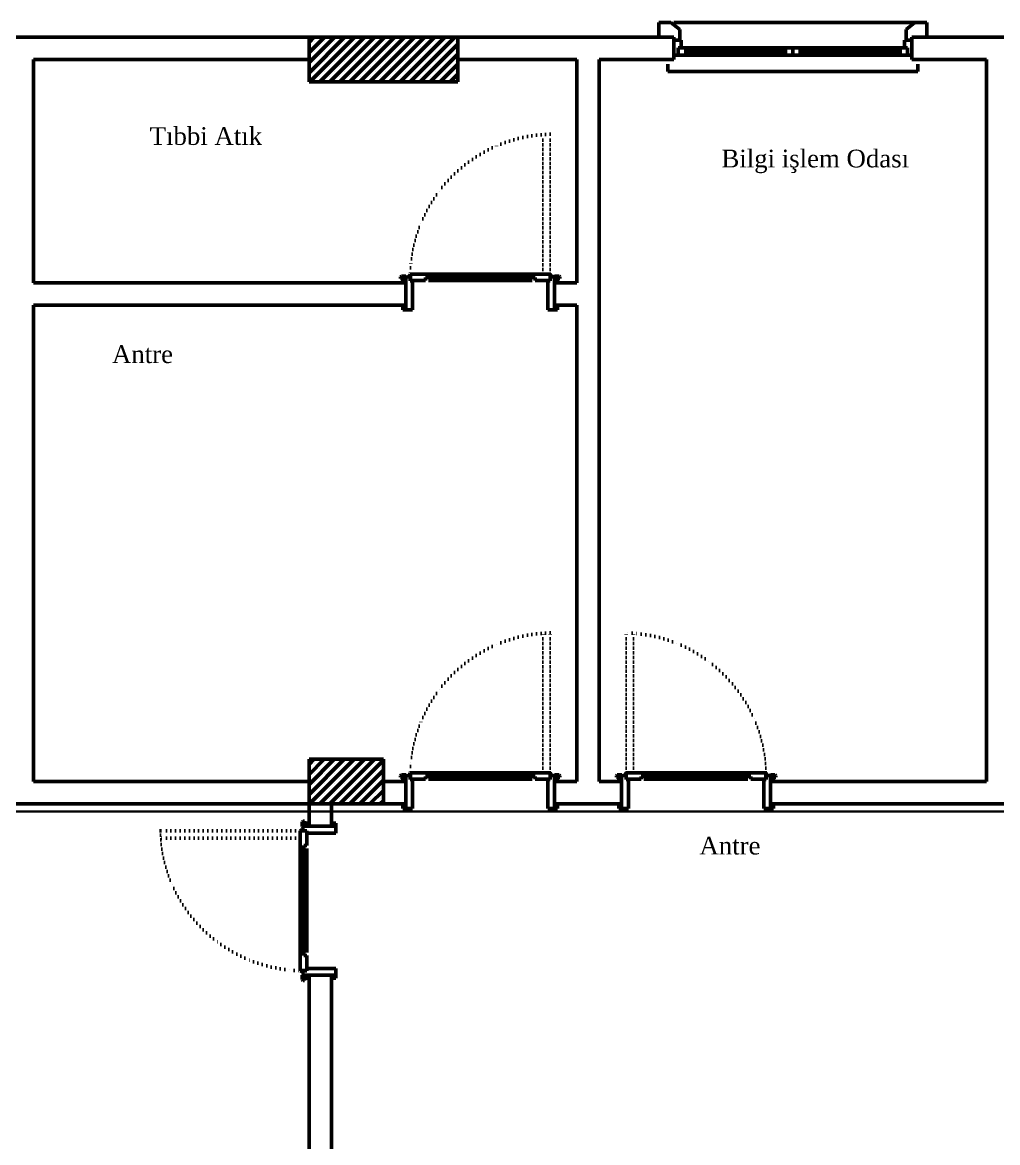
# Model space of a CAD drawing. Header units: millimetres. Extents: x 2046 to 14753, y 2361 to 29276.
# Drawn here: x 4107 to 4762, y 12893 to 13646 of the extents above; entities that cross this region are included whole.
import ezdxf

# ---------------------------------------------------------------- set-up
doc = ezdxf.new("R2010")
doc.units = ezdxf.units.MM
doc.linetypes.add('ACAD_ISO07W100', pattern=[3, 0, -3])
doc.linetypes.add('CONTINOUS', pattern=[0])
doc.layers.add('2A - CCTV CAT6 KABLO', color=4, linetype='CONTINOUS', lineweight=35)
doc.layers.add('A.O. DUVAR', color=7, linetype='Continuous', lineweight=50)
doc.styles.add('A.O. MALZEME', font='times.ttf', dxfattribs={"height": 10})

msp = doc.modelspace()

# ---------------------------------------------------------------- linework, layer by layer
at = {"layer": '2A - CCTV CAT6 KABLO'}
msp.add_lwpolyline([(4807.019, 13115.859), (3739.96, 13115.859), (3734.96, 13115.859), (3734.96, 12826.141), (3726.023, 12826.141)], dxfattribs=at)
at = {"layer": 'A.O. DUVAR', "ltscale": 100}
for p, q in [((4542.945, 13645.858), (4534.96, 13645.858)), ((4534.96, 13645.858), (4534.96, 13635.858)), ((4542.945, 13645.858), (4534.96, 13645.858)), ((4534.96, 13645.858), (4534.96, 13635.858)), ((4548.96, 13641.06), (4542.945, 13645.858)), ((4548.96, 13641.06), (4542.945, 13645.858)), ((4700.96, 13641.06), (4706.974, 13645.858)), ((4700.96, 13641.06), (4706.974, 13645.858)), ((4706.974, 13645.858), (4714.96, 13645.858)), ((4706.974, 13645.858), (4714.96, 13645.858)), ((4714.96, 13645.858), (4714.96, 13635.858)), ((4714.96, 13645.858), (4714.96, 13635.858)), ((4534.96, 13635.858), (4544.96, 13635.858)), ((4534.96, 13635.858), (4544.96, 13635.858)), ((4544.96, 13635.858), (4544.96, 13633.858)), ((4544.96, 13635.858), (4544.96, 13633.858)), ((4548.96, 13633.858), (4548.96, 13641.06)), ((4548.96, 13633.858), (4548.96, 13641.06)), ((4700.96, 13633.858), (4700.96, 13641.06)), ((4700.96, 13633.858), (4700.96, 13641.06)), ((4714.96, 13635.858), (4704.96, 13635.858)), ((4704.96, 13635.858), (4704.96, 13633.858)), ((4714.96, 13635.858), (4704.96, 13635.858)), ((4704.96, 13635.858), (4704.96, 13633.858)), ((4544.96, 13633.858), (4548.96, 13633.858)), ((4544.96, 13633.858), (4548.96, 13633.858)), ((4704.96, 13633.858), (4700.96, 13633.858)), ((4704.96, 13633.858), (4700.96, 13633.858))]:
    msp.add_line(p, q, dxfattribs=at)
at = {"layer": 'A.O. DUVAR'}
for p, q in [((4544.945, 13645.858), (4706.974, 13645.858)), ((4544.945, 13645.858), (4706.974, 13645.858)), ((3769.96, 13635.858), (4299.96, 13635.858)), ((4299.96, 13635.858), (4399.96, 13635.858)), ((4299.96, 13605.858), (4299.96, 13635.858)), ((4299.96, 13635.858), (4299.96, 13620.858)), ((4399.96, 13635.858), (4399.96, 13605.858)), ((4399.96, 13620.858), (4399.96, 13635.858)), ((4399.96, 13635.858), (4544.96, 13635.858)), ((4544.96, 13635.858), (4544.96, 13620.858)), ((4704.96, 13620.858), (4704.96, 13635.858)), ((4704.96, 13635.858), (5039.96, 13635.858)), ((4549.96, 13633.858), (4544.96, 13633.858)), ((4544.96, 13633.858), (4544.96, 13623.858)), ((4549.96, 13633.858), (4544.96, 13633.858)), ((4544.96, 13633.858), (4544.96, 13623.858)), ((4547.96, 13623.858), (4547.96, 13628.858)), ((4547.96, 13628.858), (4549.96, 13628.858)), ((4552.96, 13628.858), (4547.96, 13628.858)), ((4547.96, 13628.858), (4547.96, 13623.858)), ((4547.96, 13623.858), (4547.96, 13628.858)), ((4547.96, 13628.858), (4549.96, 13628.858)), ((4552.96, 13628.858), (4547.96, 13628.858)), ((4547.96, 13628.858), (4547.96, 13623.858)), ((4549.96, 13628.858), (4549.96, 13633.858)), ((4549.96, 13628.858), (4549.96, 13633.858)), ((4619.96, 13628.858), (4552.96, 13628.858)), ((4552.96, 13623.858), (4552.96, 13628.858)), ((4619.96, 13628.858), (4552.96, 13628.858)), ((4552.96, 13623.858), (4552.96, 13628.858)), ((4552.96, 13627.358), (4619.96, 13627.358)), ((4552.96, 13627.358), (4619.96, 13627.358)), ((4624.96, 13628.858), (4619.96, 13628.858)), ((4619.96, 13628.858), (4619.96, 13623.858)), ((4624.96, 13628.858), (4619.96, 13628.858)), ((4619.96, 13628.858), (4619.96, 13623.858)), ((4624.96, 13623.858), (4624.96, 13628.858)), ((4624.96, 13623.858), (4624.96, 13628.858)), ((4624.96, 13628.858), (4629.96, 13628.858)), ((4624.96, 13623.858), (4624.96, 13628.858)), ((4624.96, 13623.858), (4624.96, 13628.858)), ((4624.96, 13628.858), (4629.96, 13628.858)), ((4629.96, 13628.858), (4629.96, 13623.858)), ((4629.96, 13628.858), (4696.96, 13628.858)), ((4629.96, 13628.858), (4629.96, 13623.858)), ((4629.96, 13628.858), (4696.96, 13628.858)), ((4696.96, 13627.358), (4629.96, 13627.358)), ((4696.96, 13627.358), (4629.96, 13627.358)), ((4696.96, 13623.858), (4696.96, 13628.858)), ((4696.96, 13628.858), (4701.96, 13628.858)), ((4696.96, 13623.858), (4696.96, 13628.858)), ((4696.96, 13628.858), (4701.96, 13628.858)), ((4699.96, 13633.858), (4704.96, 13633.858)), ((4699.96, 13628.858), (4699.96, 13633.858)), ((4699.96, 13633.858), (4704.96, 13633.858)), ((4699.96, 13628.858), (4699.96, 13633.858)), ((4701.96, 13628.858), (4699.96, 13628.858)), ((4701.96, 13628.858), (4699.96, 13628.858)), ((4701.96, 13623.858), (4701.96, 13628.858)), ((4701.96, 13628.858), (4701.96, 13623.858)), ((4701.96, 13623.858), (4701.96, 13628.858)), ((4701.96, 13628.858), (4701.96, 13623.858)), ((4704.96, 13633.858), (4704.96, 13623.858)), ((4704.96, 13633.858), (4704.96, 13623.858)), ((4299.96, 13620.858), (4114.96, 13620.858)), ((4114.96, 13620.858), (4114.96, 13470.858)), ((4479.96, 13620.858), (4399.96, 13620.858)), ((4479.96, 13470.857), (4479.96, 13620.858)), ((4494.96, 13620.858), (4494.959, 13135.86)), ((4544.96, 13620.858), (4494.96, 13620.858)), ((4544.96, 13623.858), (4547.96, 13623.858)), ((4544.96, 13623.858), (4547.96, 13623.858)), ((4547.96, 13623.858), (4552.96, 13623.858)), ((4547.96, 13623.858), (4552.96, 13623.858)), ((4552.96, 13626.358), (4619.96, 13626.358)), ((4552.96, 13626.358), (4619.96, 13626.358)), ((4552.96, 13625.358), (4619.96, 13625.358)), ((4552.96, 13625.358), (4619.96, 13625.358)), ((4552.96, 13623.858), (4619.96, 13623.858)), ((4552.96, 13623.858), (4619.96, 13623.858)), ((4619.96, 13623.858), (4624.96, 13623.858)), ((4619.96, 13623.858), (4624.96, 13623.858)), ((4629.96, 13623.858), (4624.96, 13623.858)), ((4629.96, 13623.858), (4624.96, 13623.858)), ((4696.96, 13626.358), (4629.96, 13626.358)), ((4696.96, 13626.358), (4629.96, 13626.358)), ((4696.96, 13625.358), (4629.96, 13625.358)), ((4696.96, 13625.358), (4629.96, 13625.358)), ((4696.96, 13623.858), (4629.96, 13623.858)), ((4696.96, 13623.858), (4629.96, 13623.858)), ((4701.96, 13623.858), (4696.96, 13623.858)), ((4701.96, 13623.858), (4696.96, 13623.858)), ((4704.96, 13623.858), (4701.96, 13623.858)), ((4704.96, 13623.858), (4701.96, 13623.858)), ((4754.959, 13620.858), (4704.96, 13620.858)), ((4754.959, 13135.859), (4754.959, 13620.858)), ((4540.96, 13617.858), (4540.96, 13612.858)), ((4540.96, 13617.858), (4540.96, 13612.858)), ((4540.96, 13612.858), (4708.96, 13612.858)), ((4540.96, 13612.858), (4708.96, 13612.858)), ((4708.96, 13612.858), (4708.96, 13617.858)), ((4708.96, 13612.858), (4708.96, 13617.858)), ((4399.96, 13605.858), (4299.96, 13605.858)), ((4367.456, 13475.919), (4367.956, 13476.785)), ((4367.956, 13476.785), (4462.008, 13476.785)), ((4462.008, 13476.785), (4462.508, 13475.919)), ((4114.96, 13470.858), (4364.96, 13470.857)), ((4361.479, 13474.857), (4361.979, 13475.357)), ((4361.479, 13473.907), (4361.479, 13474.857)), ((4365.479, 13473.907), (4361.479, 13473.907)), ((4361.979, 13475.357), (4364.979, 13475.357)), ((4364.956, 13473.857), (4362.956, 13473.857)), ((4362.956, 13473.857), (4362.956, 13470.857)), ((4362.956, 13470.857), (4364.956, 13470.857)), ((4364.956, 13473.857), (4364.956, 13470.857)), ((4365.979, 13473.857), (4364.956, 13473.857)), ((4364.956, 13470.857), (4364.956, 13455.857)), ((4364.96, 13470.857), (4364.96, 13455.857)), ((4364.979, 13475.357), (4365.479, 13474.857)), ((4365.479, 13474.857), (4365.479, 13473.907)), ((4366.479, 13475.357), (4365.979, 13474.857)), ((4365.979, 13474.857), (4365.979, 13473.857)), ((4367.956, 13475.357), (4366.479, 13475.357)), ((4367.456, 13475.419), (4367.456, 13475.919)), ((4367.456, 13475.419), (4368.141, 13475.418)), ((4367.956, 13472.357), (4367.956, 13475.357)), ((4369.456, 13472.357), (4367.956, 13472.357)), ((4368.141, 13475.418), (4368.141, 13472.419)), ((4378.141, 13472.419), (4368.141, 13472.419)), ((4369.456, 13452.857), (4369.456, 13472.357)), ((4451.956, 13474.419), (4378.141, 13474.419)), ((4378.141, 13472.419), (4378.141, 13474.419)), ((4449.956, 13472.419), (4380.141, 13472.419)), ((4451.956, 13472.423), (4451.956, 13474.419)), ((4458.956, 13472.419), (4451.956, 13472.419)), ((4461.883, 13472.418), (4458.956, 13472.419)), ((4460.456, 13452.857), (4460.456, 13472.357)), ((4460.456, 13472.357), (4461.956, 13472.357)), ((4462.508, 13475.419), (4461.883, 13475.419)), ((4461.883, 13472.418), (4461.883, 13475.419)), ((4461.956, 13475.357), (4463.508, 13475.357)), ((4461.956, 13472.357), (4461.956, 13475.357)), ((4462.508, 13475.919), (4462.508, 13475.419)), ((4463.508, 13475.357), (4464.008, 13474.857)), ((4464.008, 13474.857), (4464.008, 13473.857)), ((4464.008, 13473.857), (4464.956, 13473.857)), ((4464.934, 13475.357), (4464.434, 13474.857)), ((4464.434, 13474.857), (4464.434, 13473.907)), ((4464.434, 13473.907), (4468.434, 13473.907)), ((4467.934, 13475.357), (4464.934, 13475.357)), ((4464.956, 13473.857), (4466.956, 13473.857)), ((4464.956, 13473.857), (4464.956, 13470.857)), ((4464.956, 13470.857), (4464.956, 13455.857)), ((4466.956, 13470.857), (4464.956, 13470.857)), ((4464.96, 13470.857), (4479.96, 13470.857)), ((4464.96, 13455.857), (4464.96, 13470.857)), ((4466.956, 13473.857), (4466.956, 13470.857)), ((4468.434, 13474.857), (4467.934, 13475.357)), ((4468.434, 13473.907), (4468.434, 13474.857)), ((4364.96, 13455.857), (4114.96, 13455.858)), ((4114.96, 13455.858), (4114.96, 13135.858)), ((4362.956, 13452.857), (4362.956, 13455.857)), ((4362.956, 13455.857), (4364.956, 13455.857)), ((4364.956, 13455.857), (4364.956, 13452.857)), ((4466.956, 13455.857), (4464.956, 13455.857)), ((4464.956, 13455.857), (4464.956, 13452.857)), ((4479.96, 13455.857), (4464.96, 13455.857)), ((4466.956, 13452.857), (4466.956, 13455.857)), ((4479.959, 13135.86), (4479.96, 13455.857)), ((4364.956, 13452.857), (4362.956, 13452.857)), ((4364.956, 13452.857), (4369.456, 13452.857)), ((4464.956, 13452.857), (4460.456, 13452.857)), ((4464.956, 13452.857), (4466.956, 13452.857)), ((4299.96, 13120.858), (4299.96, 13150.858)), ((4299.96, 13150.858), (4349.96, 13150.858)), ((4349.96, 13150.858), (4349.96, 13120.858)), ((4361.479, 13139.86), (4361.979, 13140.36)), ((4361.479, 13138.91), (4361.479, 13139.86)), ((4365.479, 13138.91), (4361.479, 13138.91)), ((4361.979, 13140.36), (4364.979, 13140.36)), ((4364.956, 13138.86), (4362.956, 13138.86)), ((4362.956, 13138.86), (4362.956, 13135.86)), ((4364.956, 13138.86), (4364.956, 13135.86)), ((4365.979, 13138.86), (4364.956, 13138.86)), ((4364.979, 13140.36), (4365.479, 13139.86)), ((4365.479, 13139.86), (4365.479, 13138.91)), ((4366.479, 13140.36), (4365.979, 13139.86)), ((4365.979, 13139.86), (4365.979, 13138.86)), ((4367.956, 13140.36), (4366.479, 13140.36)), ((4367.456, 13140.922), (4367.956, 13141.788)), ((4367.456, 13140.422), (4367.456, 13140.922)), ((4367.456, 13140.422), (4368.141, 13140.421)), ((4367.956, 13141.788), (4462.008, 13141.788)), ((4367.956, 13137.36), (4367.956, 13140.36)), ((4368.141, 13140.421), (4368.141, 13137.422)), ((4451.956, 13139.422), (4378.141, 13139.422)), ((4378.141, 13137.422), (4378.141, 13139.422)), ((4451.956, 13137.426), (4451.956, 13139.422)), ((4462.508, 13140.422), (4461.883, 13140.422)), ((4461.883, 13137.421), (4461.883, 13140.422)), ((4461.956, 13140.36), (4463.508, 13140.36)), ((4461.956, 13137.36), (4461.956, 13140.36)), ((4462.008, 13141.788), (4462.508, 13140.922)), ((4462.508, 13140.922), (4462.508, 13140.422)), ((4463.508, 13140.36), (4464.008, 13139.86)), ((4464.008, 13139.86), (4464.008, 13138.86)), ((4464.008, 13138.86), (4464.956, 13138.86)), ((4464.934, 13140.36), (4464.434, 13139.86)), ((4464.434, 13139.86), (4464.434, 13138.91)), ((4464.434, 13138.91), (4468.434, 13138.91)), ((4467.934, 13140.36), (4464.934, 13140.36)), ((4464.956, 13138.86), (4466.956, 13138.86)), ((4464.956, 13138.86), (4464.956, 13135.86)), ((4466.956, 13138.86), (4466.956, 13135.86)), ((4468.434, 13139.86), (4467.934, 13140.36)), ((4468.434, 13138.91), (4468.434, 13139.86)), ((4506.481, 13139.86), (4506.981, 13140.36)), ((4506.481, 13138.91), (4506.481, 13139.86)), ((4510.481, 13138.91), (4506.481, 13138.91)), ((4506.981, 13140.36), (4509.981, 13140.36)), ((4509.959, 13138.86), (4507.959, 13138.86)), ((4507.959, 13138.86), (4507.959, 13135.86)), ((4510.906, 13138.86), (4509.959, 13138.86)), ((4509.959, 13138.86), (4509.959, 13135.86)), ((4509.981, 13140.36), (4510.481, 13139.86)), ((4510.481, 13139.86), (4510.481, 13138.91)), ((4511.406, 13140.36), (4510.906, 13139.86)), ((4510.906, 13139.86), (4510.906, 13138.86)), ((4512.959, 13140.36), (4511.406, 13140.36)), ((4512.906, 13141.788), (4512.406, 13140.922)), ((4512.406, 13140.922), (4512.406, 13140.422)), ((4512.406, 13140.422), (4513.031, 13140.422)), ((4606.959, 13141.788), (4512.906, 13141.788)), ((4512.959, 13137.36), (4512.959, 13140.36)), ((4513.031, 13137.421), (4513.031, 13140.422)), ((4522.959, 13139.422), (4596.774, 13139.422)), ((4522.959, 13137.426), (4522.959, 13139.422)), ((4596.774, 13137.422), (4596.774, 13139.422)), ((4607.459, 13140.422), (4606.774, 13140.421)), ((4606.774, 13140.421), (4606.774, 13137.422)), ((4607.459, 13140.922), (4606.959, 13141.788)), ((4606.959, 13137.36), (4606.959, 13140.36)), ((4606.959, 13140.36), (4608.436, 13140.36)), ((4607.459, 13140.422), (4607.459, 13140.922)), ((4608.436, 13140.36), (4608.936, 13139.86)), ((4608.936, 13139.86), (4608.936, 13138.86)), ((4608.936, 13138.86), (4609.959, 13138.86)), ((4609.936, 13140.36), (4609.436, 13139.86)), ((4609.436, 13139.86), (4609.436, 13138.91)), ((4609.436, 13138.91), (4613.436, 13138.91)), ((4612.936, 13140.36), (4609.936, 13140.36)), ((4609.959, 13138.86), (4609.959, 13135.86)), ((4609.959, 13138.86), (4611.959, 13138.86)), ((4611.959, 13138.86), (4611.959, 13135.86)), ((4613.436, 13139.86), (4612.936, 13140.36)), ((4613.436, 13138.91), (4613.436, 13139.86)), ((4114.96, 13135.858), (4299.96, 13135.858)), ((4299.96, 13135.858), (4299.96, 13120.858)), ((4349.96, 13120.858), (4349.96, 13135.858)), ((4349.96, 13135.858), (4364.956, 13135.858)), ((4362.956, 13135.86), (4364.956, 13135.86)), ((4364.956, 13135.86), (4364.956, 13120.86)), ((4364.956, 13135.858), (4364.956, 13120.858)), ((4369.456, 13137.36), (4367.956, 13137.36)), ((4378.141, 13137.422), (4368.141, 13137.422)), ((4369.456, 13117.86), (4369.456, 13137.36)), ((4449.956, 13137.422), (4380.141, 13137.422)), ((4458.956, 13137.422), (4451.956, 13137.422)), ((4461.883, 13137.421), (4458.956, 13137.422)), ((4460.456, 13117.86), (4460.456, 13137.36)), ((4460.456, 13137.36), (4461.956, 13137.36)), ((4464.956, 13135.86), (4464.956, 13120.86)), ((4466.956, 13135.86), (4464.956, 13135.86)), ((4464.956, 13120.86), (4464.956, 13135.86)), ((4464.956, 13135.86), (4479.959, 13135.86)), ((4494.959, 13135.86), (4509.959, 13135.86)), ((4507.959, 13135.86), (4509.959, 13135.86)), ((4509.959, 13135.86), (4509.959, 13120.86)), ((4509.959, 13135.86), (4509.959, 13120.86)), ((4514.459, 13137.36), (4512.959, 13137.36)), ((4513.031, 13137.421), (4515.959, 13137.422)), ((4514.459, 13117.86), (4514.459, 13137.36)), ((4515.959, 13137.422), (4522.959, 13137.422)), ((4524.959, 13137.422), (4594.774, 13137.422)), ((4596.774, 13137.422), (4606.774, 13137.422)), ((4605.459, 13117.86), (4605.459, 13137.36)), ((4605.459, 13137.36), (4606.959, 13137.36)), ((4609.959, 13135.86), (4609.959, 13120.86)), ((4611.959, 13135.86), (4609.959, 13135.86)), ((4609.959, 13120.86), (4609.959, 13135.86)), ((4609.959, 13135.86), (4754.959, 13135.859)), ((4299.96, 13120.858), (4084.96, 13120.858)), ((4349.96, 13120.858), (4299.96, 13120.858)), ((4299.96, 13120.858), (4314.96, 13120.858)), ((4299.96, 13105.858), (4299.96, 13120.858)), ((4314.96, 13120.858), (4314.96, 13105.858)), ((4364.956, 13120.858), (4349.96, 13120.858)), ((4362.956, 13117.86), (4362.956, 13120.86)), ((4362.956, 13120.86), (4364.956, 13120.86)), ((4364.956, 13117.86), (4362.956, 13117.86)), ((4364.956, 13120.86), (4364.956, 13117.86)), ((4364.956, 13117.86), (4369.456, 13117.86)), ((4464.956, 13117.86), (4460.456, 13117.86)), ((4466.956, 13120.86), (4464.956, 13120.86)), ((4464.956, 13120.86), (4464.956, 13117.86)), ((4509.959, 13120.86), (4464.956, 13120.86)), ((4464.956, 13117.86), (4466.956, 13117.86)), ((4466.956, 13120.86), (4509.959, 13120.86)), ((4466.956, 13117.86), (4466.956, 13120.86)), ((4507.959, 13117.86), (4507.959, 13120.86)), ((4507.959, 13120.86), (4509.959, 13120.86)), ((4509.959, 13117.86), (4507.959, 13117.86)), ((4509.959, 13120.86), (4509.959, 13117.86)), ((4509.959, 13117.86), (4514.459, 13117.86)), ((4609.959, 13117.86), (4605.459, 13117.86)), ((4611.959, 13120.86), (4609.959, 13120.86)), ((4609.959, 13120.86), (4609.959, 13117.86)), ((4784.959, 13120.859), (4609.959, 13120.86)), ((4609.959, 13117.86), (4611.959, 13117.86)), ((4611.959, 13117.86), (4611.959, 13120.86)), ((4295.96, 13109.336), (4295.46, 13108.836)), ((4295.46, 13108.836), (4295.46, 13105.836)), ((4296.91, 13109.336), (4295.96, 13109.336)), ((4296.91, 13105.336), (4296.91, 13109.336)), ((4296.96, 13105.858), (4296.96, 13107.858)), ((4296.96, 13107.858), (4299.96, 13107.858)), ((4299.96, 13107.858), (4299.96, 13105.858)), ((4317.96, 13107.858), (4314.96, 13107.858)), ((4314.96, 13107.858), (4314.96, 13105.858)), ((4317.96, 13105.858), (4317.96, 13107.858)), ((4294.033, 13102.911), (4294.899, 13103.411)), ((4294.033, 13008.858), (4294.033, 13102.911)), ((4294.899, 13103.411), (4295.399, 13103.411)), ((4295.399, 13103.411), (4295.399, 13102.786)), ((4298.399, 13102.786), (4295.399, 13102.786)), ((4295.46, 13105.836), (4295.96, 13105.336)), ((4295.46, 13104.411), (4295.96, 13104.911)), ((4295.46, 13102.858), (4295.46, 13104.411)), ((4298.46, 13102.858), (4295.46, 13102.858)), ((4295.96, 13105.336), (4296.91, 13105.336)), ((4295.96, 13104.911), (4296.96, 13104.911)), ((4296.96, 13104.911), (4296.96, 13105.858)), ((4296.96, 13105.858), (4299.96, 13105.858)), ((4298.399, 13102.786), (4298.399, 13099.858)), ((4298.46, 13101.358), (4298.46, 13102.858)), ((4317.96, 13101.358), (4298.46, 13101.358)), ((4299.96, 13105.858), (4314.96, 13105.858)), ((4314.96, 13105.858), (4299.96, 13105.858)), ((4314.96, 13105.858), (4317.96, 13105.858)), ((4317.96, 13105.858), (4317.96, 13101.358)), ((4296.399, 13092.858), (4296.399, 13019.043)), ((4298.395, 13092.858), (4296.399, 13092.858)), ((4298.399, 13099.858), (4298.399, 13092.858)), ((4298.399, 13090.858), (4298.399, 13021.043)), ((4298.399, 13019.043), (4296.399, 13019.043)), ((4298.399, 13019.043), (4298.399, 13009.043)), ((4317.96, 13010.358), (4298.46, 13010.358)), ((4298.46, 13010.358), (4298.46, 13008.858)), ((4317.96, 13005.858), (4317.96, 13010.358)), ((4294.899, 13008.358), (4294.033, 13008.858)), ((4295.399, 13008.358), (4294.899, 13008.358)), ((4295.399, 13008.358), (4295.4, 13009.043)), ((4295.4, 13009.043), (4298.399, 13009.043)), ((4298.46, 13008.858), (4295.46, 13008.858)), ((4295.46, 13008.858), (4295.46, 13007.381)), ((4295.46, 13007.381), (4295.96, 13006.881)), ((4295.46, 13005.881), (4295.96, 13006.381)), ((4295.46, 13002.881), (4295.46, 13005.881)), ((4295.96, 13002.381), (4295.46, 13002.881)), ((4295.96, 13006.881), (4296.96, 13006.881)), ((4295.96, 13006.381), (4296.91, 13006.381)), ((4296.91, 13006.381), (4296.91, 13002.381)), ((4296.96, 13006.881), (4296.96, 13005.858)), ((4299.96, 13005.858), (4296.96, 13005.858)), ((4296.96, 13005.858), (4299.96, 13005.858)), ((4296.96, 13005.858), (4296.96, 13003.858)), ((4296.96, 13003.858), (4299.96, 13003.858)), ((4299.96, 13005.858), (4314.96, 13005.858)), ((4299.96, 13003.858), (4299.96, 13005.858)), ((4299.96, 13005.858), (4314.96, 13005.858)), ((4299.96, 12800.858), (4299.96, 13005.858)), ((4314.96, 13003.858), (4314.96, 13005.858)), ((4314.96, 13005.858), (4317.96, 13005.858)), ((4314.96, 13005.858), (4314.96, 12970.858)), ((4317.96, 13003.858), (4314.96, 13003.858)), ((4317.96, 13005.858), (4317.96, 13003.858)), ((4296.91, 13002.381), (4295.96, 13002.381)), ((4314.96, 12970.858), (4314.96, 12800.858))]:
    msp.add_line(p, q, dxfattribs=at)
at = {"layer": 'A.O. DUVAR', "linetype": 'Continuous', "ltscale": 10}
for p, q in [((4299.96, 13632.296), (4303.523, 13635.858)), ((4299.96, 13625.561), (4310.258, 13635.858)), ((4299.96, 13618.826), (4316.993, 13635.858)), ((4299.96, 13612.09), (4323.728, 13635.858)), ((4300.463, 13605.858), (4330.463, 13635.858)), ((4307.199, 13605.858), (4337.199, 13635.858)), ((4313.934, 13605.858), (4343.934, 13635.858)), ((4320.669, 13605.858), (4350.669, 13635.858)), ((4327.404, 13605.858), (4357.404, 13635.858)), ((4334.139, 13605.858), (4364.139, 13635.858)), ((4340.875, 13605.858), (4370.875, 13635.858)), ((4347.61, 13605.858), (4377.61, 13635.858)), ((4354.345, 13605.858), (4384.345, 13635.858)), ((4361.08, 13605.858), (4391.08, 13635.858)), ((4367.815, 13605.858), (4397.815, 13635.858)), ((4300.549, 13629.517), (4300.549, 13629.517)), ((4303.917, 13632.885), (4303.917, 13632.885)), ((4307.285, 13629.517), (4307.285, 13629.517)), ((4310.652, 13632.885), (4310.652, 13632.885)), ((4314.02, 13629.517), (4314.02, 13629.517)), ((4317.387, 13632.885), (4317.387, 13632.885)), ((4320.755, 13629.517), (4320.755, 13629.517)), ((4324.123, 13632.885), (4324.123, 13632.885)), ((4327.49, 13629.517), (4327.49, 13629.517)), ((4330.858, 13632.885), (4330.858, 13632.885)), ((4334.225, 13629.517), (4334.225, 13629.517)), ((4337.593, 13632.885), (4337.593, 13632.885)), ((4340.96, 13629.517), (4340.96, 13629.517)), ((4344.328, 13632.885), (4344.328, 13632.885)), ((4347.696, 13629.517), (4347.696, 13629.517)), ((4351.063, 13632.885), (4351.063, 13632.885)), ((4354.431, 13629.517), (4354.431, 13629.517)), ((4357.798, 13632.885), (4357.798, 13632.885)), ((4361.166, 13629.517), (4361.166, 13629.517)), ((4364.534, 13632.885), (4364.534, 13632.885)), ((4367.901, 13629.517), (4367.901, 13629.517)), ((4371.269, 13632.885), (4371.269, 13632.885)), ((4374.551, 13605.858), (4399.96, 13631.268)), ((4374.636, 13629.517), (4374.636, 13629.517)), ((4378.004, 13632.885), (4378.004, 13632.885)), ((4381.372, 13629.517), (4381.372, 13629.517)), ((4384.739, 13632.885), (4384.739, 13632.885)), ((4388.107, 13629.517), (4388.107, 13629.517)), ((4391.474, 13632.885), (4391.474, 13632.885)), ((4394.842, 13629.517), (4394.842, 13629.517)), ((4398.21, 13632.885), (4398.21, 13632.885)), ((4300.549, 13622.782), (4300.549, 13622.782)), ((4303.917, 13626.15), (4303.917, 13626.15)), ((4307.285, 13622.782), (4307.285, 13622.782)), ((4310.652, 13626.15), (4310.652, 13626.15)), ((4314.02, 13622.782), (4314.02, 13622.782)), ((4317.387, 13626.15), (4317.387, 13626.15)), ((4320.755, 13622.782), (4320.755, 13622.782)), ((4324.123, 13626.15), (4324.123, 13626.15)), ((4327.49, 13622.782), (4327.49, 13622.782)), ((4330.858, 13626.15), (4330.858, 13626.15)), ((4334.225, 13622.782), (4334.225, 13622.782)), ((4337.593, 13626.15), (4337.593, 13626.15)), ((4340.96, 13622.782), (4340.96, 13622.782)), ((4344.328, 13626.15), (4344.328, 13626.15)), ((4347.696, 13622.782), (4347.696, 13622.782)), ((4351.063, 13626.15), (4351.063, 13626.15)), ((4354.431, 13622.782), (4354.431, 13622.782)), ((4357.798, 13626.15), (4357.798, 13626.15)), ((4361.166, 13622.782), (4361.166, 13622.782)), ((4364.534, 13626.15), (4364.534, 13626.15)), ((4367.901, 13622.782), (4367.901, 13622.782)), ((4371.269, 13626.15), (4371.269, 13626.15)), ((4374.636, 13622.782), (4374.636, 13622.782)), ((4378.004, 13626.15), (4378.004, 13626.15)), ((4381.286, 13605.858), (4399.96, 13624.533)), ((4381.372, 13622.782), (4381.372, 13622.782)), ((4384.739, 13626.15), (4384.739, 13626.15)), ((4388.107, 13622.782), (4388.107, 13622.782)), ((4391.474, 13626.15), (4391.474, 13626.15)), ((4394.842, 13622.782), (4394.842, 13622.782)), ((4398.21, 13626.15), (4398.21, 13626.15)), ((4300.549, 13616.047), (4300.549, 13616.047)), ((4303.917, 13619.415), (4303.917, 13619.415)), ((4303.917, 13612.679), (4303.917, 13612.679)), ((4307.285, 13616.047), (4307.285, 13616.047)), ((4310.652, 13619.415), (4310.652, 13619.415)), ((4310.652, 13612.679), (4310.652, 13612.679)), ((4314.02, 13616.047), (4314.02, 13616.047)), ((4317.387, 13619.415), (4317.387, 13619.415)), ((4317.387, 13612.679), (4317.387, 13612.679)), ((4320.755, 13616.047), (4320.755, 13616.047)), ((4324.123, 13619.415), (4324.123, 13619.415)), ((4324.123, 13612.679), (4324.123, 13612.679)), ((4327.49, 13616.047), (4327.49, 13616.047)), ((4330.858, 13619.415), (4330.858, 13619.415)), ((4330.858, 13612.679), (4330.858, 13612.679)), ((4334.225, 13616.047), (4334.225, 13616.047)), ((4337.593, 13619.415), (4337.593, 13619.415)), ((4337.593, 13612.679), (4337.593, 13612.679)), ((4340.96, 13616.047), (4340.96, 13616.047)), ((4344.328, 13619.415), (4344.328, 13619.415)), ((4344.328, 13612.679), (4344.328, 13612.679)), ((4347.696, 13616.047), (4347.696, 13616.047)), ((4351.063, 13619.415), (4351.063, 13619.415)), ((4351.063, 13612.679), (4351.063, 13612.679)), ((4354.431, 13616.047), (4354.431, 13616.047)), ((4357.798, 13619.415), (4357.798, 13619.415)), ((4357.798, 13612.679), (4357.798, 13612.679)), ((4361.166, 13616.047), (4361.166, 13616.047)), ((4364.534, 13619.415), (4364.534, 13619.415)), ((4364.534, 13612.679), (4364.534, 13612.679)), ((4367.901, 13616.047), (4367.901, 13616.047)), ((4371.269, 13619.415), (4371.269, 13619.415)), ((4371.269, 13612.679), (4371.269, 13612.679)), ((4374.636, 13616.047), (4374.636, 13616.047)), ((4378.004, 13619.415), (4378.004, 13619.415)), ((4378.004, 13612.679), (4378.004, 13612.679)), ((4381.372, 13616.047), (4381.372, 13616.047)), ((4384.739, 13619.415), (4384.739, 13619.415)), ((4384.739, 13612.679), (4384.739, 13612.679)), ((4388.021, 13605.858), (4399.96, 13617.798)), ((4388.107, 13616.047), (4388.107, 13616.047)), ((4391.474, 13619.415), (4391.474, 13619.415)), ((4391.474, 13612.679), (4391.474, 13612.679)), ((4394.842, 13616.047), (4394.842, 13616.047)), ((4398.21, 13619.415), (4398.21, 13619.415)), ((4398.21, 13612.679), (4398.21, 13612.679)), ((4300.549, 13609.312), (4300.549, 13609.312)), ((4303.917, 13605.944), (4303.917, 13605.944)), ((4307.285, 13609.312), (4307.285, 13609.312)), ((4310.652, 13605.944), (4310.652, 13605.944)), ((4314.02, 13609.312), (4314.02, 13609.312)), ((4317.387, 13605.944), (4317.387, 13605.944)), ((4320.755, 13609.312), (4320.755, 13609.312)), ((4324.123, 13605.944), (4324.123, 13605.944)), ((4327.49, 13609.312), (4327.49, 13609.312)), ((4330.858, 13605.944), (4330.858, 13605.944)), ((4334.225, 13609.312), (4334.225, 13609.312)), ((4337.593, 13605.944), (4337.593, 13605.944)), ((4340.96, 13609.312), (4340.96, 13609.312)), ((4344.328, 13605.944), (4344.328, 13605.944)), ((4347.696, 13609.312), (4347.696, 13609.312)), ((4351.063, 13605.944), (4351.063, 13605.944)), ((4354.431, 13609.312), (4354.431, 13609.312)), ((4357.798, 13605.944), (4357.798, 13605.944)), ((4361.166, 13609.312), (4361.166, 13609.312)), ((4364.534, 13605.944), (4364.534, 13605.944)), ((4367.901, 13609.312), (4367.901, 13609.312)), ((4371.269, 13605.944), (4371.269, 13605.944)), ((4374.636, 13609.312), (4374.636, 13609.312)), ((4378.004, 13605.944), (4378.004, 13605.944)), ((4381.372, 13609.312), (4381.372, 13609.312)), ((4384.739, 13605.944), (4384.739, 13605.944)), ((4388.107, 13609.312), (4388.107, 13609.312)), ((4391.474, 13605.944), (4391.474, 13605.944)), ((4394.756, 13605.858), (4399.96, 13611.063)), ((4394.842, 13609.312), (4394.842, 13609.312)), ((4398.21, 13605.944), (4398.21, 13605.944)), ((4299.96, 13147.362), (4303.457, 13150.858)), ((4299.96, 13140.627), (4310.192, 13150.858)), ((4299.96, 13133.892), (4316.927, 13150.858)), ((4299.96, 13127.157), (4323.662, 13150.858)), ((4300.397, 13120.858), (4330.397, 13150.858)), ((4303.917, 13147.951), (4303.917, 13147.951)), ((4307.133, 13120.858), (4337.133, 13150.858)), ((4310.652, 13147.951), (4310.652, 13147.951)), ((4313.868, 13120.858), (4343.868, 13150.858)), ((4317.387, 13147.951), (4317.387, 13147.951)), ((4320.603, 13120.858), (4349.96, 13150.216)), ((4324.123, 13147.951), (4324.123, 13147.951)), ((4330.858, 13147.951), (4330.858, 13147.951)), ((4337.593, 13147.951), (4337.593, 13147.951)), ((4344.328, 13147.951), (4344.328, 13147.951)), ((4300.549, 13144.584), (4300.549, 13144.584)), ((4303.917, 13141.216), (4303.917, 13141.216)), ((4307.285, 13144.584), (4307.285, 13144.584)), ((4310.652, 13141.216), (4310.652, 13141.216)), ((4314.02, 13144.584), (4314.02, 13144.584)), ((4317.387, 13141.216), (4317.387, 13141.216)), ((4320.755, 13144.584), (4320.755, 13144.584)), ((4324.123, 13141.216), (4324.123, 13141.216)), ((4327.338, 13120.858), (4349.96, 13143.481)), ((4327.49, 13144.584), (4327.49, 13144.584)), ((4330.858, 13141.216), (4330.858, 13141.216)), ((4334.225, 13144.584), (4334.225, 13144.584)), ((4337.593, 13141.216), (4337.593, 13141.216)), ((4340.96, 13144.584), (4340.96, 13144.584)), ((4344.328, 13141.216), (4344.328, 13141.216)), ((4347.696, 13144.584), (4347.696, 13144.584)), ((4300.549, 13137.848), (4300.549, 13137.848)), ((4300.549, 13131.113), (4300.549, 13131.113)), ((4303.917, 13134.481), (4303.917, 13134.481)), ((4307.285, 13137.848), (4307.285, 13137.848)), ((4307.285, 13131.113), (4307.285, 13131.113)), ((4310.652, 13134.481), (4310.652, 13134.481)), ((4314.02, 13137.848), (4314.02, 13137.848)), ((4314.02, 13131.113), (4314.02, 13131.113)), ((4317.387, 13134.481), (4317.387, 13134.481)), ((4320.755, 13137.848), (4320.755, 13137.848)), ((4320.755, 13131.113), (4320.755, 13131.113)), ((4324.123, 13134.481), (4324.123, 13134.481)), ((4327.49, 13137.848), (4327.49, 13137.848)), ((4327.49, 13131.113), (4327.49, 13131.113)), ((4330.858, 13134.481), (4330.858, 13134.481)), ((4334.073, 13120.858), (4349.96, 13136.745)), ((4334.225, 13137.848), (4334.225, 13137.848)), ((4334.225, 13131.113), (4334.225, 13131.113)), ((4337.593, 13134.481), (4337.593, 13134.481)), ((4340.96, 13137.848), (4340.96, 13137.848)), ((4340.96, 13131.113), (4340.96, 13131.113)), ((4344.328, 13134.481), (4344.328, 13134.481)), ((4347.696, 13137.848), (4347.696, 13137.848)), ((4347.696, 13131.113), (4347.696, 13131.113)), ((4300.549, 13124.378), (4300.549, 13124.378)), ((4303.917, 13127.746), (4303.917, 13127.746)), ((4307.285, 13124.378), (4307.285, 13124.378)), ((4310.652, 13127.746), (4310.652, 13127.746)), ((4314.02, 13124.378), (4314.02, 13124.378)), ((4317.387, 13127.746), (4317.387, 13127.746)), ((4320.755, 13124.378), (4320.755, 13124.378)), ((4324.123, 13127.746), (4324.123, 13127.746)), ((4327.49, 13124.378), (4327.49, 13124.378)), ((4330.858, 13127.746), (4330.858, 13127.746)), ((4334.225, 13124.378), (4334.225, 13124.378)), ((4337.593, 13127.746), (4337.593, 13127.746)), ((4340.808, 13120.858), (4349.96, 13130.01)), ((4340.96, 13124.378), (4340.96, 13124.378)), ((4344.328, 13127.746), (4344.328, 13127.746)), ((4347.544, 13120.858), (4349.96, 13123.275)), ((4347.696, 13124.378), (4347.696, 13124.378)), ((4303.917, 13121.01), (4303.917, 13121.01)), ((4310.652, 13121.01), (4310.652, 13121.01)), ((4317.387, 13121.01), (4317.387, 13121.01)), ((4324.123, 13121.01), (4324.123, 13121.01)), ((4330.858, 13121.01), (4330.858, 13121.01)), ((4337.593, 13121.01), (4337.593, 13121.01)), ((4344.328, 13121.01), (4344.328, 13121.01))]:
    msp.add_line(p, q, dxfattribs=at)
at = {"layer": 'A.O. DUVAR', "linetype": 'ACAD_ISO07W100'}
for p, q in [((4457.008, 13476.785), (4457.008, 13570.785)), ((4462.008, 13476.785), (4462.008, 13570.785)), ((4457.008, 13141.788), (4457.008, 13235.788)), ((4462.008, 13141.788), (4462.008, 13235.788)), ((4512.906, 13141.788), (4512.906, 13235.788)), ((4517.906, 13141.788), (4517.906, 13235.788)), ((4294.033, 13102.911), (4200.033, 13102.911)), ((4294.033, 13097.911), (4200.033, 13097.911))]:
    msp.add_line(p, q, dxfattribs=at)
for centre, start, end in [((4464.239, 13474.553), 91.327957, 178.639954), ((4464.239, 13139.556), 91.327957, 178.639954), ((4510.676, 13139.556), 1.360046, 88.672043), ((4296.265, 13105.141), 181.327957, 268.639954)]:
    msp.add_arc(centre, 96.258, start, end, dxfattribs=at)
at = {"layer": 'A.O. DUVAR'}
for p in [(4364.956, 13455.857), (4364.956, 13120.86), (4609.959, 13120.86), (4314.96, 13005.858)]:
    msp.add_point(p, dxfattribs=at)

# ---------------------------------------------------------------- texts
at = {"layer": 'A.O. DUVAR', "style": 'A.O. MALZEME'}
for s, height, p in [('Tıbbi Atık', 11.9174, (4192.943, 13563.565, 3.5)), ('Bilgi işlem Odası', 11.91743, (4576.99, 13548.467, 3.5)), ('Antre', 11.9174, (4167.625, 13417.042, 3.5)), ('Antre', 11.9174, (4562.2, 13086.922))]:
    msp.add_text(s, height=height, dxfattribs=at).set_placement(p)

doc.saveas('drawing.dxf')
